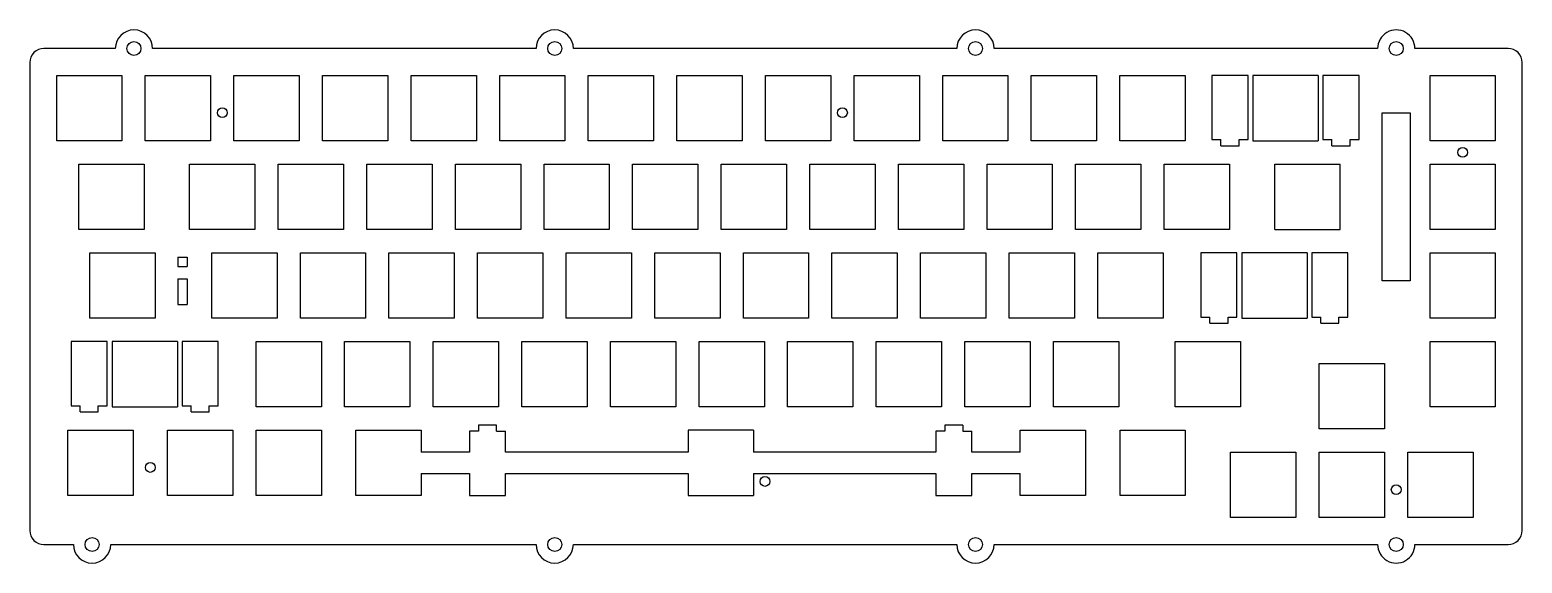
# Model space of a CAD drawing. Extents: x 17 to 337, y -128 to -13.
import ezdxf

# ---------------------------------------------------------------- set-up
doc = ezdxf.new("R2010")
doc.units = 0
doc.layers.get('0').update_dxf_attribs({"linetype": 'CONTINUOUS'})

msp = doc.modelspace()

# ---------------------------------------------------------------- linework, layer by layer
at = {"color": 7, "linetype": 'CONTINUOUS'}
for p, q in [((35.5701, -17.2501), (20.24002, -17.25002)), ((125.8002, -17.2498), (43.5701, -17.2501)), ((216.0301, -17.2498), (133.8002, -17.2498)), ((306.26, -17.25), (224.0301, -17.2498)), ((334.26, -17.25), (314.26, -17.25)), ((17.24, -20.25002), (17.24, -120.49997)), ((337.26, -120.5), (337.26, -20.25)), ((23, -23), (37, -23)), ((23, -37), (23, -23)), ((37, -23), (37, -37)), ((42, -23), (56, -23)), ((42, -37), (42, -23)), ((56, -23), (56, -37)), ((61, -23), (75, -23)), ((61, -37), (61, -23)), ((75, -23), (75, -37)), ((80, -23), (94, -23)), ((80, -37), (80, -23)), ((94, -23), (94, -37)), ((99, -23), (113, -23)), ((99, -37), (99, -23)), ((113, -23), (113, -37)), ((118, -23), (132, -23)), ((118, -37), (118, -23)), ((132, -23), (132, -37)), ((137, -23), (151, -23)), ((137, -37), (137, -23)), ((151, -23), (151, -37)), ((156, -23), (170, -23)), ((156, -37), (156, -23)), ((170, -23), (170, -37)), ((175, -23), (189, -23)), ((175, -37), (175, -23)), ((189, -23), (189, -37)), ((194, -23), (208, -23)), ((194, -37), (194, -23)), ((208, -23), (208, -37)), ((213, -23), (227, -23)), ((213, -37), (213, -23)), ((227, -23), (227, -37)), ((232, -37), (232, -23)), ((232, -23), (246, -23)), ((246, -23), (246, -37)), ((251, -37), (251, -23)), ((251, -23), (265, -23)), ((265, -23), (265, -37)), ((278.4745, -23), (270.72488, -23)), ((270.72488, -23), (270.72488, -36.7693)), ((278.4745, -36.7693), (278.4745, -23)), ((279.5, -22.9994), (279.5, -36.9994)), ((293.5, -22.9994), (279.5, -22.9994)), ((293.5, -22.9994), (293.5, -36.9994)), ((302.27462, -23), (294.525, -23)), ((294.525, -23), (294.525, -36.7693)), ((302.27462, -36.7693), (302.27462, -23)), ((317.5, -37), (317.5, -23)), ((317.5, -23), (331.5, -23)), ((331.5, -23), (331.5, -37)), ((307.26, -67), (307.26, -31)), ((307.26, -31), (313.26, -31)), ((313.26, -31), (313.26, -67)), ((37, -37), (23, -37)), ((56, -37), (42, -37)), ((75, -37), (61, -37)), ((94, -37), (80, -37)), ((113, -37), (99, -37)), ((132, -37), (118, -37)), ((151, -37), (137, -37)), ((170, -37), (156, -37)), ((189, -37), (175, -37)), ((208, -37), (194, -37)), ((227, -37), (213, -37)), ((246, -37), (232, -37)), ((265, -37), (251, -37)), ((270.72488, -36.7693), (272.65018, -36.7693)), ((272.65018, -38.0696), (272.65018, -36.7693)), ((272.65018, -38.0696), (276.5506, -38.0696)), ((276.5506, -36.7693), (278.4745, -36.7693)), ((276.5506, -38.0696), (276.5506, -36.7693)), ((279.5, -36.9994), (293.5, -36.9994)), ((294.525, -36.7693), (296.4503, -36.7693)), ((296.4503, -38.0696), (296.4503, -36.7693)), ((296.4503, -38.0696), (300.35072, -38.0696)), ((300.35072, -36.7693), (302.27462, -36.7693)), ((300.35072, -38.0696), (300.35072, -36.7693)), ((331.5, -37), (317.5, -37)), ((27.75, -42), (41.75, -42)), ((27.75, -56), (27.75, -42)), ((41.75, -42), (41.75, -56)), ((51.5, -42), (65.5, -42)), ((51.5, -56), (51.5, -42)), ((65.5, -42), (65.5, -56)), ((70.5, -42), (84.5, -42)), ((70.5, -56), (70.5, -42)), ((84.5, -42), (84.5, -56)), ((89.5, -42), (103.5, -42)), ((89.5, -56), (89.5, -42)), ((103.5, -42), (103.5, -56)), ((108.5, -42), (122.5, -42)), ((108.5, -56), (108.5, -42)), ((122.5, -42), (122.5, -56)), ((127.5, -42), (141.5, -42)), ((127.5, -56), (127.5, -42)), ((141.5, -42), (141.5, -56)), ((146.5, -42), (160.5, -42)), ((146.5, -56), (146.5, -42)), ((160.5, -42), (160.5, -56)), ((165.5, -42), (179.5, -42)), ((165.5, -56), (165.5, -42)), ((179.5, -42), (179.5, -56)), ((184.5, -42), (198.5, -42)), ((184.5, -56), (184.5, -42)), ((198.5, -42), (198.5, -56)), ((203.5, -56), (203.5, -42)), ((203.5, -42), (217.5, -42)), ((217.5, -42), (217.5, -56)), ((222.5, -56), (222.5, -42)), ((222.5, -42), (236.5, -42)), ((236.5, -42), (236.5, -56)), ((241.5, -56), (241.5, -42)), ((241.5, -42), (255.5, -42)), ((255.5, -42), (255.5, -56)), ((260.5, -56), (260.5, -42)), ((260.5, -42), (274.5, -42)), ((274.5, -42), (274.5, -56)), ((284.25, -42), (298.25, -42)), ((284.25, -56), (284.25, -42)), ((298.25, -56), (298.25, -42)), ((317.5, -56), (317.5, -42)), ((317.5, -42), (331.5, -42)), ((331.5, -42), (331.5, -56)), ((41.75, -56), (27.75, -56)), ((65.5, -56), (51.5, -56)), ((84.5, -56), (70.5, -56)), ((103.5, -56), (89.5, -56)), ((122.5, -56), (108.5, -56)), ((141.5, -56), (127.5, -56)), ((160.5, -56), (146.5, -56)), ((179.5, -56), (165.5, -56)), ((198.5, -56), (184.5, -56)), ((217.5, -56), (203.5, -56)), ((236.5, -56), (222.5, -56)), ((255.5, -56), (241.5, -56)), ((274.5, -56), (260.5, -56)), ((284.25, -56), (298.25, -56)), ((331.5, -56), (317.5, -56)), ((30.12, -61), (44.12, -61)), ((30.12, -75), (30.12, -61)), ((44.12, -61), (44.12, -75)), ((49, -61.95), (49, -63.95)), ((49, -61.95), (51, -61.95)), ((49, -63.95), (51, -63.95)), ((51, -61.95), (51, -63.95)), ((56.25, -61), (70.25, -61)), ((56.25, -75), (56.25, -61)), ((70.25, -61), (70.25, -75)), ((75.25, -61), (89.25, -61)), ((75.25, -75), (75.25, -61)), ((89.25, -61), (89.25, -75)), ((94.25, -61), (108.25, -61)), ((94.25, -75), (94.25, -61)), ((108.25, -61), (108.25, -75)), ((113.25, -61), (127.25, -61)), ((113.25, -75), (113.25, -61)), ((127.25, -61), (127.25, -75)), ((132.25, -61), (146.25, -61)), ((132.25, -75), (132.25, -61)), ((146.25, -61), (146.25, -75)), ((151.25, -61), (165.25, -61)), ((151.25, -75), (151.25, -61)), ((165.25, -61), (165.25, -75)), ((170.25, -61), (184.25, -61)), ((170.25, -75), (170.25, -61)), ((184.25, -61), (184.25, -75)), ((189.25, -75), (189.25, -61)), ((189.25, -61), (203.25, -61)), ((203.25, -61), (203.25, -75)), ((208.25, -75), (208.25, -61)), ((208.25, -61), (222.25, -61)), ((222.25, -61), (222.25, -75)), ((227.25, -75), (227.25, -61)), ((227.25, -61), (241.25, -61)), ((241.25, -61), (241.25, -75)), ((246.25, -75), (246.25, -61)), ((246.25, -61), (260.25, -61)), ((260.25, -61), (260.25, -75)), ((276.1045, -61.0006), (268.35488, -61.0006)), ((268.35488, -61.0006), (268.35488, -74.7699)), ((276.1045, -74.7699), (276.1045, -61.0006)), ((277.13, -61), (277.13, -75)), ((291.13, -61), (277.13, -61)), ((291.13, -61), (291.13, -75)), ((299.90462, -61.0006), (292.155, -61.0006)), ((292.155, -61.0006), (292.155, -74.7699)), ((299.90462, -74.7699), (299.90462, -61.0006)), ((317.5, -75), (317.5, -61)), ((317.5, -61), (331.5, -61)), ((331.5, -61), (331.5, -75)), ((49, -66.58825), (49, -72.08825)), ((49, -66.58825), (51, -66.58825)), ((51, -66.58825), (51, -72.08825)), ((313.26, -67), (307.26, -67)), ((49, -72.08825), (51, -72.08825)), ((44.12, -75), (30.12, -75)), ((70.25, -75), (56.25, -75)), ((89.25, -75), (75.25, -75)), ((108.25, -75), (94.25, -75)), ((127.25, -75), (113.25, -75)), ((146.25, -75), (132.25, -75)), ((165.25, -75), (151.25, -75)), ((184.25, -75), (170.25, -75)), ((203.25, -75), (189.25, -75)), ((222.25, -75), (208.25, -75)), ((241.25, -75), (227.25, -75)), ((260.25, -75), (246.25, -75)), ((268.35488, -74.7699), (270.28018, -74.7699)), ((270.28018, -76.0702), (270.28018, -74.7699)), ((270.28018, -76.0702), (274.1806, -76.0702)), ((274.1806, -74.7699), (276.1045, -74.7699)), ((274.1806, -76.0702), (274.1806, -74.7699)), ((277.13, -75), (291.13, -75)), ((292.155, -74.7699), (294.0803, -74.7699)), ((294.0803, -76.0702), (294.0803, -74.7699)), ((294.0803, -76.0702), (297.98072, -76.0702)), ((297.98072, -74.7699), (299.90462, -74.7699)), ((297.98072, -76.0702), (297.98072, -74.7699)), ((331.5, -75), (317.5, -75)), ((33.8495, -80), (26.09988, -80)), ((26.09988, -80), (26.09988, -93.7693)), ((33.8495, -93.7693), (33.8495, -80)), ((34.875, -79.9994), (34.875, -93.9994)), ((48.875, -79.9994), (34.875, -79.9994)), ((48.875, -79.9994), (48.875, -93.9994)), ((57.64962, -80), (49.9, -80)), ((49.9, -80), (49.9, -93.7693)), ((57.64962, -93.7693), (57.64962, -80)), ((65.75, -80), (79.75, -80)), ((65.75, -94), (65.75, -80)), ((79.75, -80), (79.75, -94)), ((84.75, -80), (98.75, -80)), ((84.75, -94), (84.75, -80)), ((98.75, -80), (98.75, -94)), ((103.75, -80), (117.75, -80)), ((103.75, -94), (103.75, -80)), ((117.75, -80), (117.75, -94)), ((122.75, -80), (136.75, -80)), ((122.75, -94), (122.75, -80)), ((136.75, -80), (136.75, -94)), ((141.75, -80), (155.75, -80)), ((141.75, -94), (141.75, -80)), ((155.75, -80), (155.75, -94)), ((160.75, -80), (174.75, -80)), ((160.75, -94), (160.75, -80)), ((174.75, -80), (174.75, -94)), ((179.75, -94), (179.75, -80)), ((179.75, -80), (193.75, -80)), ((193.75, -80), (193.75, -94)), ((198.75, -94), (198.75, -80)), ((198.75, -80), (212.75, -80)), ((212.75, -80), (212.75, -94)), ((217.75, -94), (217.75, -80)), ((217.75, -80), (231.75, -80)), ((231.75, -80), (231.75, -94)), ((236.75, -94), (236.75, -80)), ((236.75, -80), (250.75, -80)), ((250.75, -80), (250.75, -94)), ((262.88, -94), (262.88, -80)), ((262.88, -80), (276.88, -80)), ((276.88, -80), (276.88, -94)), ((317.5, -94), (317.5, -80)), ((317.5, -80), (331.5, -80)), ((331.5, -80), (331.5, -94)), ((293.75, -98.75), (293.75, -84.75)), ((293.75, -84.75), (307.75, -84.75)), ((307.75, -84.75), (307.75, -98.75)), ((26.09988, -93.7693), (28.02518, -93.7693)), ((28.02518, -95.0696), (28.02518, -93.7693)), ((28.02518, -95.0696), (31.9256, -95.0696)), ((31.9256, -93.7693), (33.8495, -93.7693)), ((31.9256, -95.0696), (31.9256, -93.7693)), ((34.875, -93.9994), (48.875, -93.9994)), ((49.9, -93.7693), (51.8253, -93.7693)), ((51.8253, -95.0696), (51.8253, -93.7693)), ((51.8253, -95.0696), (55.72572, -95.0696)), ((55.72572, -93.7693), (57.64962, -93.7693)), ((55.72572, -95.0696), (55.72572, -93.7693)), ((79.75, -94), (65.75, -94)), ((98.75, -94), (84.75, -94)), ((117.75, -94), (103.75, -94)), ((136.75, -94), (122.75, -94)), ((155.75, -94), (141.75, -94)), ((174.75, -94), (160.75, -94)), ((193.75, -94), (179.75, -94)), ((212.75, -94), (198.75, -94)), ((231.75, -94), (217.75, -94)), ((250.75, -94), (236.75, -94)), ((276.88, -94), (262.88, -94)), ((331.5, -94), (317.5, -94)), ((25.38, -99), (39.38, -99)), ((25.38, -113), (25.38, -99)), ((39.38, -99), (39.38, -113)), ((46.76, -99), (60.76, -99)), ((46.76, -113), (46.76, -99)), ((60.76, -99), (60.76, -113)), ((65.76, -99), (79.76, -99)), ((65.76, -113), (65.76, -99)), ((79.76, -99), (79.76, -113)), ((87.14, -99), (101.14, -99)), ((87.14, -113), (87.14, -99)), ((101.14, -99), (101.14, -103.7)), ((117.341, -97.92986), (113.441, -97.92986)), ((113.441, -97.92986), (113.441, -99.23013)), ((117.341, -99.23013), (117.341, -97.92986)), ((172.39, -99), (158.39, -99)), ((158.39, -99), (158.39, -103.7)), ((172.39, -99), (172.39, -103.7)), ((217.341, -97.92986), (213.4408, -97.92986)), ((213.4408, -97.92986), (213.4408, -99.23013)), ((217.341, -97.92986), (217.341, -99.23013)), ((229.64, -99), (243.64, -99)), ((229.64, -103.7), (229.64, -99)), ((243.64, -99), (243.64, -113)), ((251.02, -99), (265.02, -99)), ((251.02, -113), (251.02, -99)), ((265.02, -99), (265.02, -113)), ((307.75, -98.75), (293.75, -98.75)), ((113.441, -99.23013), (111.515, -99.23013)), ((111.515, -99.23013), (111.515, -103.7)), ((117.341, -99.23013), (119.265, -99.23013)), ((119.265, -103.7), (119.265, -99.23013)), ((213.4408, -99.23013), (211.5153, -99.23013)), ((211.5153, -99.23013), (211.5153, -103.7)), ((217.341, -99.23013), (219.265, -99.23013)), ((219.265, -103.7), (219.265, -99.23013)), ((111.515, -103.7), (101.14, -103.7)), ((158.39, -103.7), (119.265, -103.7)), ((211.5153, -103.7), (172.39, -103.7)), ((229.64, -103.7), (219.265, -103.7)), ((274.75, -117.75), (274.75, -103.75)), ((274.75, -103.75), (288.75, -103.75)), ((288.75, -103.75), (288.75, -117.75)), ((293.75, -117.75), (293.75, -103.75)), ((293.75, -103.75), (307.75, -103.75)), ((307.75, -103.75), (307.75, -117.75)), ((312.75, -117.75), (312.75, -103.75)), ((312.75, -103.75), (326.75, -103.75)), ((326.75, -103.75), (326.75, -117.75)), ((101.14, -108.3), (101.14, -113)), ((101.14, -108.3), (111.515, -108.3)), ((111.515, -108.3), (111.515, -113)), ((119.265, -113), (119.265, -108.3)), ((119.265, -108.3), (158.39, -108.3)), ((158.39, -108.3), (158.39, -113)), ((172.39, -108.3), (172.39, -113)), ((172.39, -108.3), (211.5153, -108.3)), ((211.5153, -108.3), (211.5153, -113)), ((219.265, -113), (219.265, -108.3)), ((219.265, -108.3), (229.64, -108.3)), ((229.64, -113), (229.64, -108.3)), ((39.38, -113), (25.38, -113)), ((60.76, -113), (46.76, -113)), ((79.76, -113), (65.76, -113)), ((101.14, -113), (87.14, -113)), ((111.515, -113), (119.265, -113)), ((158.39, -113), (172.39, -113)), ((211.5153, -113), (219.265, -113)), ((243.64, -113), (229.64, -113)), ((265.02, -113), (251.02, -113)), ((288.75, -117.75), (274.75, -117.75)), ((307.75, -117.75), (293.75, -117.75)), ((326.75, -117.75), (312.75, -117.75)), ((20.24003, -123.49997), (26.5851, -123.4999)), ((34.5851, -123.4999), (125.7979, -123.4999)), ((133.7979, -123.4999), (216.0277, -123.4999)), ((224.0277, -123.4999), (306.26, -123.5)), ((314.26, -123.5), (334.26, -123.5))]:
    msp.add_line(p, q, dxfattribs=at)
for centre, radius in [((39.57015, -17.25005), 1.5), ((129.8002, -17.2498), 1.49999), ((220.0301, -17.2498), 1.49999), ((310.26, -17.25), 1.49999), ((58.5, -31), 1.05), ((191.5, -31), 1.05), ((324.5, -39.5), 1.05), ((43.0625, -107), 1.05), ((174.875, -110), 1.05), ((310.25, -111.75), 1.05), ((30.5851, -123.4999), 1.49999), ((129.7979, -123.4999), 1.49999), ((220.02779, -123.4999), 1.5), ((310.26, -123.5), 1.5)]:
    msp.add_circle(centre, radius, dxfattribs=at)
for centre, radius, start, end in [((39.5701, -17.2501), 4, 0, 180), ((129.8002, -17.2498), 4, 0.0000255, 180.0000255), ((220.0301, -17.2498), 4, 0, 180), ((310.26, -17.25), 4, 359.999966, 179.999966), ((20.24, -20.25002), 3, 89.9997036, 180), ((334.26, -20.25), 3, 0, 90), ((20.24, -120.49997), 3, 180, 270.0005538), ((334.26, -120.5), 3, 270, 0), ((30.5851, -123.4999), 4, 180, 0), ((129.7979, -123.4999), 4, 180, 0), ((220.0277, -123.4999), 4, 180, 0), ((310.26, -123.5), 4, 179.999966, 0)]:
    msp.add_arc(centre, radius, start, end, dxfattribs=at)

doc.saveas('drawing.dxf')
